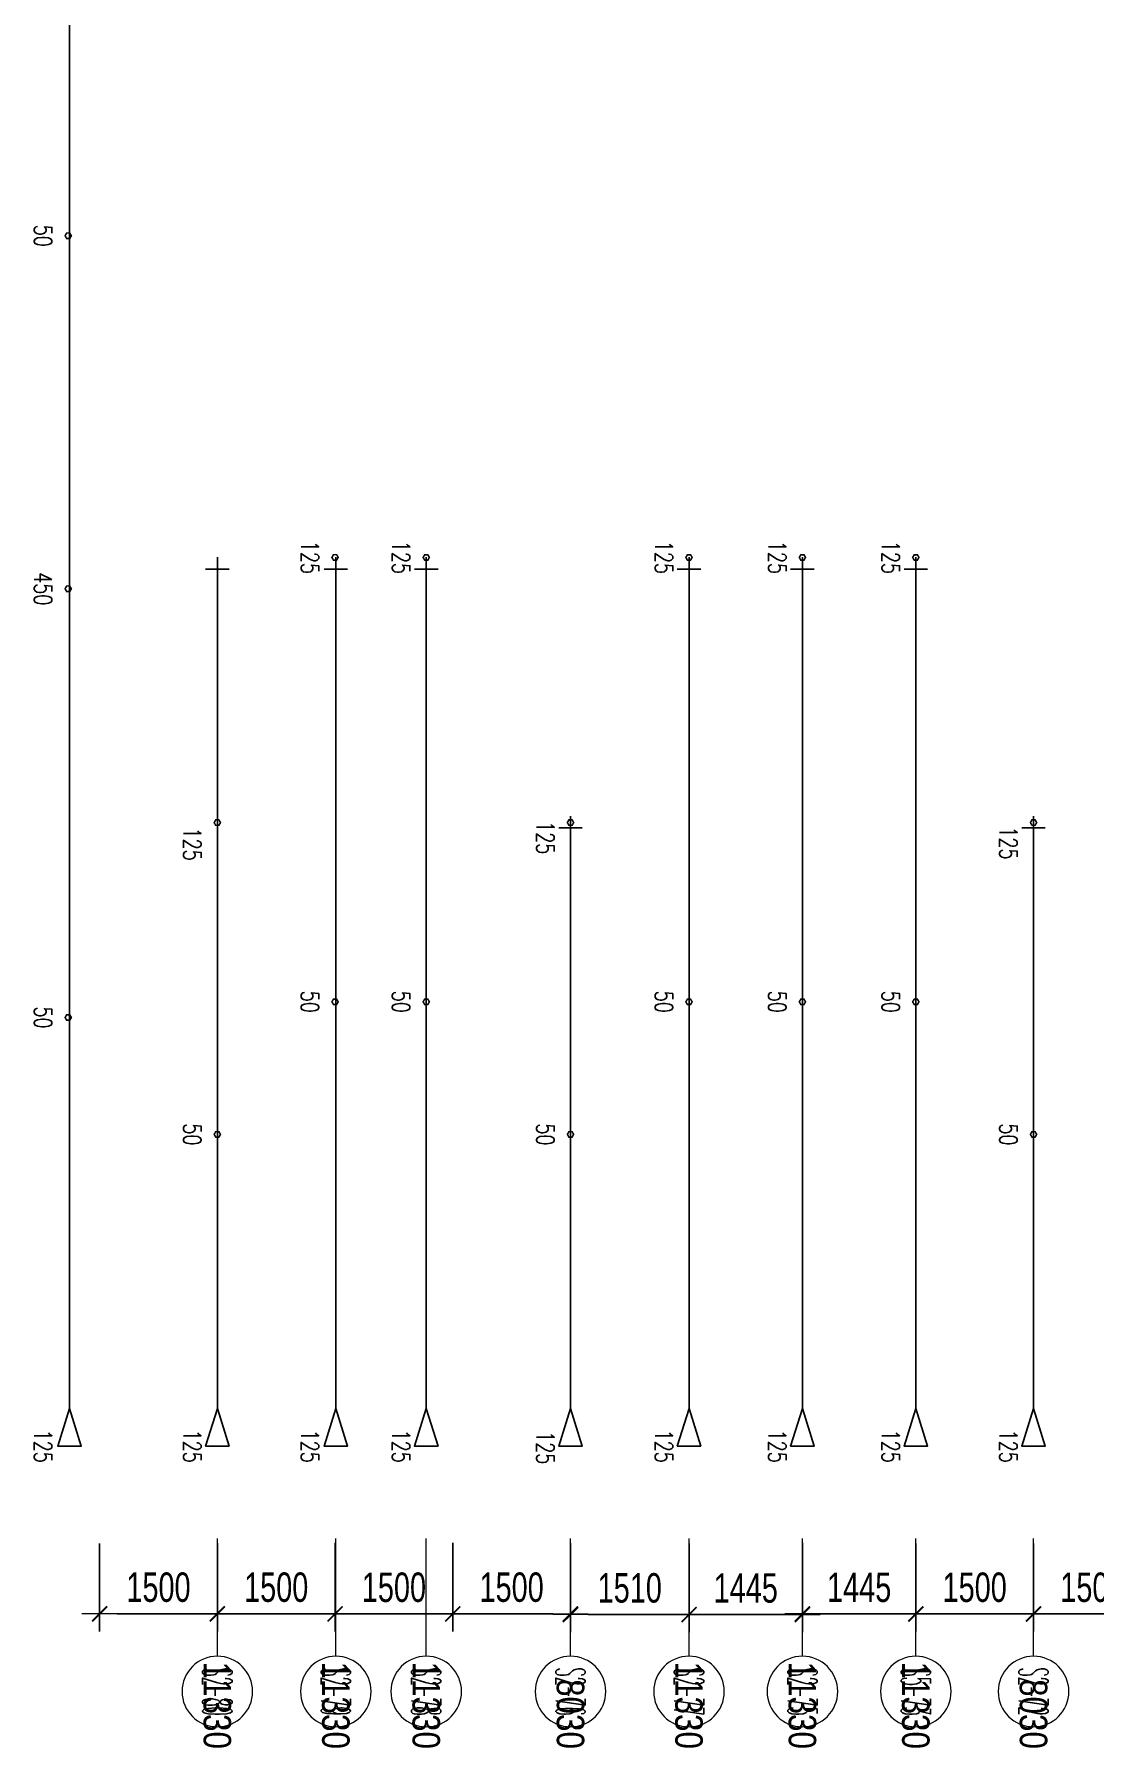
# Model space of a CAD drawing. Header units: millimetres. Extents: x 139404 to 589785, y -24714 to 48110.
# Drawn here: x 517968 to 531480, y 4427 to 26269 of the extents above; entities that cross this region are included whole.
import ezdxf
from ezdxf.enums import TextEntityAlignment as Align

# ---------------------------------------------------------------- set-up
doc = ezdxf.new("R2010")
doc.units = ezdxf.units.MM
doc.layers.get('0').update_dxf_attribs({"lineweight": 20})
doc.layers.get('Defpoints').update_dxf_attribs({"color": 151, "lineweight": 9})
doc.layers.add('ARES_TAG', color=3, linetype='Continuous')
doc.layers.add('NDC_S_TENDON', color=10, linetype='Continuous')
doc.layers.add('Current_plane_Column', color=7, linetype='Continuous', true_color=0x4b00ff)
doc.layers.add('NDC_LCAP', color=87, linetype='Continuous', plot=False)
for name, color, linetype, lineweight in [('NDC_S-ANNO', 7, 'Continuous', 20), ('NDC_S-TENDON', 6, 'Continuous', 35), ('NDC_S_DIM', 1, 'Continuous', 15), ('NDC_S_SYMBOL', 1, 'Continuous', 15)]:
    doc.layers.add(name, color=color, linetype=linetype, lineweight=lineweight)
doc.styles.add('ARES_BIGTEXT', font='VHARIALN.TTF')
doc.styles.add('ARES_ROMANS_0.36', font='romans.shx', dxfattribs={"width": 0.36, "bigfont": 'vns.shx'})
doc.styles.add('NDC_ANNO', font='', dxfattribs={"width": 0.8})
doc.styles.add('NDC_DIM', font='', dxfattribs={"width": 0.75})
doc.styles.get('NDC_ANNO').set_extended_font_data('Dotum')
doc.styles.get('NDC_DIM').set_extended_font_data('Dotum')
doc.dimstyles.new('NDC_dim_150', dxfattribs={"dimscale": 150, "dimtxt": 2.5, "dimasz": 1.5, "dimexe": 1.5, "dimexo": 2.5, "dimgap": 1, "dimtad": 1, "dimdec": 0, "dimzin": 0, "dimdsep": 46, "dimtxsty": 'NDC_DIM', "dimblk": 'DIMMARK', "dimcen": 0.09, "dimdle": 1.2, "dimclrd": 1, "dimclre": 1, "dimclrt": 3, "dimadec": 0, "dimazin": 0, "dimtfac": 1, "dimtdec": 0, "dimtix": 1, "dimtofl": 0, "dimtmove": 0, "dimatfit": 3, "dimfxl": 8, "dimfxlon": 1, "dimtolj": 1, "dimtzin": 0, "dimarcsym": 0})

# ---------------------------------------------------------------- blocks, each defined once
blk = doc.blocks.new('*U577')
at = {"layer": 'NDC_S_SYMBOL', "color": 3}
blk.add_line((-7323, 0), (-5823, 0), dxfattribs=at)
blk.add_circle((-7773, 0), 450, dxfattribs=at)
at = {"layer": 'NDC_S_TENDON'}
for p, q in [((-3644, 0), (-3144, 0)), ((-3144, 0), (2787, 0)), ((2787, 0), (5686, 0)), ((5686, 0), (6686, 0)), ((6536, -150), (6536, 150))]:
    blk.add_line(p, q, dxfattribs=at)
blk.add_lwpolyline([(-4164, 0), (-4644, 150), (-4644, -150), (-4164, 0), (-3644, 0)], dxfattribs=at)
at = {"layer": 'ARES_TAG', "style": 'ARES_ROMANS_0.36', "width": 0.36}
blk.add_attdef('S3', text='', height=375, dxfattribs=at).set_placement((-7773, 0), align=Align.MIDDLE_CENTER)
at = {"layer": 'NDC_LCAP', "style": 'ARES_BIGTEXT'}
blk.add_attdef('L', text='', height=350, dxfattribs=at).set_placement((-8504, 0), align=Align.MIDDLE_RIGHT)
blk = doc.blocks.new('*U539')
at = {"layer": 'NDC_S_SYMBOL', "color": 3}
blk.add_line((-7323, 0), (-5823, 0), dxfattribs=at)
blk.add_circle((-7773, 0), 450, dxfattribs=at)
at = {"layer": 'NDC_S_TENDON'}
for p, q in [((-3644, 0), (-3144, 0)), ((-3144, 0), (2787, 0)), ((2787, 0), (5686, 0)), ((5686, 0), (6686, 0)), ((6536, -150), (6536, 150))]:
    blk.add_line(p, q, dxfattribs=at)
blk.add_lwpolyline([(-4164, 0), (-4644, 150), (-4644, -150), (-4164, 0), (-3644, 0)], dxfattribs=at)
at = {"layer": 'ARES_TAG', "style": 'ARES_ROMANS_0.36', "width": 0.36}
blk.add_attdef('S3', text='', height=375, dxfattribs=at).set_placement((-7773, 0), align=Align.MIDDLE_CENTER)
at = {"layer": 'NDC_LCAP', "style": 'ARES_BIGTEXT'}
blk.add_attdef('L', text='', height=350, dxfattribs=at).set_placement((-8504, 0), align=Align.MIDDLE_RIGHT)
blk = doc.blocks.new('*U540')
at = {"layer": 'NDC_S_SYMBOL', "color": 3}
blk.add_line((-7323, 0), (-5823, 0), dxfattribs=at)
blk.add_circle((-7773, 0), 450, dxfattribs=at)
at = {"layer": 'NDC_S_TENDON'}
for p, q in [((-3644, 0), (-3144, 0)), ((-3144, 0), (2787, 0)), ((2787, 0), (2386, 0)), ((2386, 0), (3386, 0)), ((3236, -150), (3236, 150))]:
    blk.add_line(p, q, dxfattribs=at)
blk.add_lwpolyline([(-4164, 0), (-4644, 150), (-4644, -150), (-4164, 0), (-3644, 0)], dxfattribs=at)
at = {"layer": 'ARES_TAG', "style": 'ARES_ROMANS_0.36', "width": 0.36}
blk.add_attdef('S3', text='', height=375, dxfattribs=at).set_placement((-7773, 0), align=Align.MIDDLE_CENTER)
at = {"layer": 'NDC_LCAP', "style": 'ARES_BIGTEXT'}
blk.add_attdef('L', text='', height=350, dxfattribs=at).set_placement((-8504, 0), align=Align.MIDDLE_RIGHT)
blk = doc.blocks.new('*U572')
at = {"layer": 'NDC_S_SYMBOL', "color": 3}
blk.add_line((-7323, 0), (-5823, 0), dxfattribs=at)
blk.add_circle((-7773, 0), 450, dxfattribs=at)
at = {"layer": 'NDC_S_TENDON'}
for p, q in [((-3644, 0), (-3144, 0)), ((-3144, 0), (2787, 0)), ((2787, 0), (5686, 0)), ((5686, 0), (6686, 0)), ((6536, -150), (6536, 150))]:
    blk.add_line(p, q, dxfattribs=at)
blk.add_lwpolyline([(-4164, 0), (-4644, 150), (-4644, -150), (-4164, 0), (-3644, 0)], dxfattribs=at)
at = {"layer": 'ARES_TAG', "style": 'ARES_ROMANS_0.36', "width": 0.36}
blk.add_attdef('S3', text='', height=375, dxfattribs=at).set_placement((-7773, 0), align=Align.MIDDLE_CENTER)
at = {"layer": 'NDC_LCAP', "style": 'ARES_BIGTEXT'}
blk.add_attdef('L', text='', height=350, dxfattribs=at).set_placement((-8504, 0), align=Align.MIDDLE_RIGHT)
blk = doc.blocks.new('*U573')
at = {"layer": 'NDC_S_SYMBOL', "color": 3}
blk.add_line((-7323, 0), (-5823, 0), dxfattribs=at)
blk.add_circle((-7773, 0), 450, dxfattribs=at)
at = {"layer": 'NDC_S_TENDON'}
for p, q in [((-3644, 0), (-3144, 0)), ((-3144, 0), (2787, 0)), ((2787, 0), (5686, 0)), ((5686, 0), (6686, 0)), ((6536, -150), (6536, 150))]:
    blk.add_line(p, q, dxfattribs=at)
blk.add_lwpolyline([(-4164, 0), (-4644, 150), (-4644, -150), (-4164, 0), (-3644, 0)], dxfattribs=at)
at = {"layer": 'ARES_TAG', "style": 'ARES_ROMANS_0.36', "width": 0.36}
blk.add_attdef('S3', text='', height=375, dxfattribs=at).set_placement((-7773, 0), align=Align.MIDDLE_CENTER)
at = {"layer": 'NDC_LCAP', "style": 'ARES_BIGTEXT'}
blk.add_attdef('L', text='', height=350, dxfattribs=at).set_placement((-8504, 0), align=Align.MIDDLE_RIGHT)
blk = doc.blocks.new('*U574')
at = {"layer": 'NDC_S_SYMBOL', "color": 3}
blk.add_line((-7323, 0), (-5823, 0), dxfattribs=at)
blk.add_circle((-7773, 0), 450, dxfattribs=at)
at = {"layer": 'NDC_S_TENDON'}
for p, q in [((-3644, 0), (-3144, 0)), ((-3144, 0), (2787, 0)), ((2787, 0), (5686, 0)), ((5686, 0), (6686, 0)), ((6536, -150), (6536, 150))]:
    blk.add_line(p, q, dxfattribs=at)
blk.add_lwpolyline([(-4164, 0), (-4644, 150), (-4644, -150), (-4164, 0), (-3644, 0)], dxfattribs=at)
at = {"layer": 'ARES_TAG', "style": 'ARES_ROMANS_0.36', "width": 0.36}
blk.add_attdef('S3', text='', height=375, dxfattribs=at).set_placement((-7773, 0), align=Align.MIDDLE_CENTER)
at = {"layer": 'NDC_LCAP', "style": 'ARES_BIGTEXT'}
blk.add_attdef('L', text='', height=350, dxfattribs=at).set_placement((-8504, 0), align=Align.MIDDLE_RIGHT)
blk = doc.blocks.new('*U575')
at = {"layer": 'NDC_S_SYMBOL', "color": 3}
blk.add_line((-7323, 0), (-5823, 0), dxfattribs=at)
blk.add_circle((-7773, 0), 450, dxfattribs=at)
at = {"layer": 'NDC_S_TENDON'}
for p, q in [((-3644, 0), (-3144, 0)), ((-3144, 0), (2787, 0)), ((2787, 0), (5686, 0)), ((5686, 0), (6686, 0)), ((6536, -150), (6536, 150))]:
    blk.add_line(p, q, dxfattribs=at)
blk.add_lwpolyline([(-4164, 0), (-4644, 150), (-4644, -150), (-4164, 0), (-3644, 0)], dxfattribs=at)
at = {"layer": 'ARES_TAG', "style": 'ARES_ROMANS_0.36', "width": 0.36}
blk.add_attdef('S3', text='', height=375, dxfattribs=at).set_placement((-7773, 0), align=Align.MIDDLE_CENTER)
at = {"layer": 'NDC_LCAP', "style": 'ARES_BIGTEXT'}
blk.add_attdef('L', text='', height=350, dxfattribs=at).set_placement((-8504, 0), align=Align.MIDDLE_RIGHT)
blk = doc.blocks.new('*U576')
at = {"layer": 'NDC_S_SYMBOL', "color": 3}
blk.add_line((-7323, 0), (-5823, 0), dxfattribs=at)
blk.add_circle((-7773, 0), 450, dxfattribs=at)
at = {"layer": 'NDC_S_TENDON'}
for p, q in [((-3644, 0), (-3144, 0)), ((-3144, 0), (2787, 0)), ((2787, 0), (2386, 0)), ((2386, 0), (3386, 0)), ((3236, -150), (3236, 150))]:
    blk.add_line(p, q, dxfattribs=at)
blk.add_lwpolyline([(-4164, 0), (-4644, 150), (-4644, -150), (-4164, 0), (-3644, 0)], dxfattribs=at)
at = {"layer": 'ARES_TAG', "style": 'ARES_ROMANS_0.36', "width": 0.36}
blk.add_attdef('S3', text='', height=375, dxfattribs=at).set_placement((-7773, 0), align=Align.MIDDLE_CENTER)
at = {"layer": 'NDC_LCAP', "style": 'ARES_BIGTEXT'}
blk.add_attdef('L', text='', height=350, dxfattribs=at).set_placement((-8504, 0), align=Align.MIDDLE_RIGHT)
blk = doc.blocks.new('*U583')
at = {"layer": 'NDC_S_TENDON'}
blk.add_line((2787, 0), (25216, 0), dxfattribs=at)
blk.add_lwpolyline([(25736, 0), (26216, 150), (26216, -150), (25736, 0), (25216, 0)], dxfattribs=at)
at = {"layer": 'ARES_TAG', "style": 'ARES_ROMANS_0.36', "width": 0.36}
blk.add_attdef('S3', text='', height=375, dxfattribs=at).set_placement((-11793, 0), align=Align.MIDDLE_CENTER)
at = {"layer": 'NDC_LCAP', "style": 'ARES_BIGTEXT'}
blk.add_attdef('L', text='', height=350, dxfattribs=at).set_placement((-12524, 0), align=Align.MIDDLE_RIGHT)
blk = doc.blocks.new('TDY')
at = {"layer": 'NDC_S-TENDON', "linetype": 'Continuous'}
for points, elevation in [([(9690, 14200, 20, 20, 0), (9670, 14235, 20, 20, 0), (9630, 14235, 20, 20, 0), (9610, 14200, 20, 20, 0), (9630, 14165, 20, 20, 0), (9670, 14165, 20, 20, 0)], -67), ([(9690, 14200, 20, 20, 0), (9670, 14235, 20, 20, 0), (9630, 14235, 20, 20, 0), (9610, 14200, 20, 20, 0), (9630, 14165, 20, 20, 0), (9670, 14165, 20, 20, 0)], -67), ([(13090, 10100, 20, 20, 0), (13070, 10135, 20, 20, 0), (13030, 10135, 20, 20, 0), (13010, 10100, 20, 20, 0), (13030, 10065, 20, 20, 0), (13070, 10065, 20, 20, 0)], 2875), ([(13090, 10100, 20, 20, 0), (13070, 10135, 20, 20, 0), (13030, 10135, 20, 20, 0), (13010, 10100, 20, 20, 0), (13030, 10065, 20, 20, 0), (13070, 10065, 20, 20, 0)], 2875), ([(14252, 10100, 20, 20, 0), (14232, 10134, 20, 20, 0), (14192, 10134, 20, 20, 0), (14172, 10100, 20, 20, 0), (14192, 10065, 20, 20, 0), (14232, 10065, 20, 20, 0)], 2875), ([(14252, 10100, 20, 20, 0), (14232, 10134, 20, 20, 0), (14192, 10134, 20, 20, 0), (14172, 10100, 20, 20, 0), (14192, 10065, 20, 20, 0), (14232, 10065, 20, 20, 0)], 2875), ([(17600, 10100, 20, 20, 0), (17580, 10134, 20, 20, 0), (17540, 10134, 20, 20, 0), (17520, 10100, 20, 20, 0), (17540, 10065, 20, 20, 0), (17580, 10065, 20, 20, 0)], 2875), ([(17600, 10100, 20, 20, 0), (17580, 10134, 20, 20, 0), (17540, 10134, 20, 20, 0), (17520, 10100, 20, 20, 0), (17540, 10065, 20, 20, 0), (17580, 10065, 20, 20, 0)], 2875), ([(19045, 10100, 20, 20, 0), (19025, 10134, 20, 20, 0), (18985, 10134, 20, 20, 0), (18965, 10100, 20, 20, 0), (18985, 10065, 20, 20, 0), (19025, 10065, 20, 20, 0)], 2875), ([(19045, 10100, 20, 20, 0), (19025, 10134, 20, 20, 0), (18985, 10134, 20, 20, 0), (18965, 10100, 20, 20, 0), (18985, 10065, 20, 20, 0), (19025, 10065, 20, 20, 0)], 2875), ([(20490, 10100, 20, 20, 0), (20470, 10134, 20, 20, 0), (20430, 10134, 20, 20, 0), (20410, 10100, 20, 20, 0), (20430, 10065, 20, 20, 0), (20470, 10065, 20, 20, 0)], 2875), ([(20490, 10100, 20, 20, 0), (20470, 10134, 20, 20, 0), (20430, 10134, 20, 20, 0), (20410, 10100, 20, 20, 0), (20430, 10065, 20, 20, 0), (20470, 10065, 20, 20, 0)], 2875), ([(9690, 9700, 20, 20, 0), (9670, 9735, 20, 20, 0), (9630, 9735, 20, 20, 0), (9610, 9700, 20, 20, 0), (9630, 9665, 20, 20, 0), (9670, 9665, 20, 20, 0)], 83), ([(9690, 9700, 20, 20, 0), (9670, 9735, 20, 20, 0), (9630, 9735, 20, 20, 0), (9610, 9700, 20, 20, 0), (9630, 9665, 20, 20, 0), (9670, 9665, 20, 20, 0)], 83), ([(9690, 9700, 20, 20, 0), (9670, 9735, 20, 20, 0), (9630, 9735, 20, 20, 0), (9610, 9700, 20, 20, 0), (9630, 9665, 20, 20, 0), (9670, 9665, 20, 20, 0)], 83), ([(9690, 9700, 20, 20, 0), (9670, 9735, 20, 20, 0), (9630, 9735, 20, 20, 0), (9610, 9700, 20, 20, 0), (9630, 9665, 20, 20, 0), (9670, 9665, 20, 20, 0)], 83), ([(11590, 6720, 20, 20, 0), (11570, 6755, 20, 20, 0), (11530, 6755, 20, 20, 0), (11510, 6720, 20, 20, 0), (11530, 6685, 20, 20, 0), (11570, 6685, 20, 20, 0)], 2875), ([(11590, 6720, 20, 20, 0), (11570, 6755, 20, 20, 0), (11530, 6755, 20, 20, 0), (11510, 6720, 20, 20, 0), (11530, 6685, 20, 20, 0), (11570, 6685, 20, 20, 0)], 2875), ([(16090, 6720, 20, 20, 0), (16070, 6755, 20, 20, 0), (16030, 6755, 20, 20, 0), (16010, 6720, 20, 20, 0), (16030, 6685, 20, 20, 0), (16070, 6685, 20, 20, 0)], 2875), ([(16090, 6720, 20, 20, 0), (16070, 6755, 20, 20, 0), (16030, 6755, 20, 20, 0), (16010, 6720, 20, 20, 0), (16030, 6685, 20, 20, 0), (16070, 6685, 20, 20, 0)], 2875), ([(21990, 6720, 20, 20, 0), (21970, 6755, 20, 20, 0), (21930, 6755, 20, 20, 0), (21910, 6720, 20, 20, 0), (21930, 6685, 20, 20, 0), (21970, 6685, 20, 20, 0)], 2875), ([(21990, 6720, 20, 20, 0), (21970, 6755, 20, 20, 0), (21930, 6755, 20, 20, 0), (21910, 6720, 20, 20, 0), (21930, 6685, 20, 20, 0), (21970, 6685, 20, 20, 0)], 2875), ([(13090, 4435, 20, 20, 0), (13070, 4470, 20, 20, 0), (13030, 4470, 20, 20, 0), (13010, 4435, 20, 20, 0), (13030, 4400, 20, 20, 0), (13070, 4400, 20, 20, 0)], 2800), ([(13090, 4435, 20, 20, 0), (13070, 4470, 20, 20, 0), (13030, 4470, 20, 20, 0), (13010, 4435, 20, 20, 0), (13030, 4400, 20, 20, 0), (13070, 4400, 20, 20, 0)], 2800), ([(14252, 4435, 20, 20, 0), (14232, 4469, 20, 20, 0), (14192, 4469, 20, 20, 0), (14172, 4435, 20, 20, 0), (14192, 4400, 20, 20, 0), (14232, 4400, 20, 20, 0)], 2800), ([(14252, 4435, 20, 20, 0), (14232, 4469, 20, 20, 0), (14192, 4469, 20, 20, 0), (14172, 4435, 20, 20, 0), (14192, 4400, 20, 20, 0), (14232, 4400, 20, 20, 0)], 2800), ([(17600, 4435, 20, 20, 0), (17580, 4469, 20, 20, 0), (17540, 4469, 20, 20, 0), (17520, 4435, 20, 20, 0), (17540, 4400, 20, 20, 0), (17580, 4400, 20, 20, 0)], 2800), ([(17600, 4435, 20, 20, 0), (17580, 4469, 20, 20, 0), (17540, 4469, 20, 20, 0), (17520, 4435, 20, 20, 0), (17540, 4400, 20, 20, 0), (17580, 4400, 20, 20, 0)], 2800), ([(19045, 4435, 20, 20, 0), (19025, 4469, 20, 20, 0), (18985, 4469, 20, 20, 0), (18965, 4435, 20, 20, 0), (18985, 4400, 20, 20, 0), (19025, 4400, 20, 20, 0)], 2800), ([(19045, 4435, 20, 20, 0), (19025, 4469, 20, 20, 0), (18985, 4469, 20, 20, 0), (18965, 4435, 20, 20, 0), (18985, 4400, 20, 20, 0), (19025, 4400, 20, 20, 0)], 2800), ([(20490, 4435, 20, 20, 0), (20470, 4469, 20, 20, 0), (20430, 4469, 20, 20, 0), (20410, 4435, 20, 20, 0), (20430, 4400, 20, 20, 0), (20470, 4400, 20, 20, 0)], 2800), ([(20490, 4435, 20, 20, 0), (20470, 4469, 20, 20, 0), (20430, 4469, 20, 20, 0), (20410, 4435, 20, 20, 0), (20430, 4400, 20, 20, 0), (20470, 4400, 20, 20, 0)], 2800), ([(9690, 4235, 20, 20, 0), (9670, 4270, 20, 20, 0), (9630, 4270, 20, 20, 0), (9610, 4235, 20, 20, 0), (9630, 4200, 20, 20, 0), (9670, 4200, 20, 20, 0)], -67), ([(9690, 4235, 20, 20, 0), (9670, 4270, 20, 20, 0), (9630, 4270, 20, 20, 0), (9610, 4235, 20, 20, 0), (9630, 4200, 20, 20, 0), (9670, 4200, 20, 20, 0)], -67), ([(11590, 2745, 20, 20, 0), (11570, 2780, 20, 20, 0), (11530, 2780, 20, 20, 0), (11510, 2745, 20, 20, 0), (11530, 2710, 20, 20, 0), (11570, 2710, 20, 20, 0)], 2800), ([(11590, 2745, 20, 20, 0), (11570, 2780, 20, 20, 0), (11530, 2780, 20, 20, 0), (11510, 2745, 20, 20, 0), (11530, 2710, 20, 20, 0), (11570, 2710, 20, 20, 0)], 2800), ([(16090, 2745, 20, 20, 0), (16070, 2780, 20, 20, 0), (16030, 2780, 20, 20, 0), (16010, 2745, 20, 20, 0), (16030, 2710, 20, 20, 0), (16070, 2710, 20, 20, 0)], 2800), ([(16090, 2745, 20, 20, 0), (16070, 2780, 20, 20, 0), (16030, 2780, 20, 20, 0), (16010, 2745, 20, 20, 0), (16030, 2710, 20, 20, 0), (16070, 2710, 20, 20, 0)], 2800), ([(21990, 2745, 20, 20, 0), (21970, 2780, 20, 20, 0), (21930, 2780, 20, 20, 0), (21910, 2745, 20, 20, 0), (21930, 2710, 20, 20, 0), (21970, 2710, 20, 20, 0)], 2800), ([(21990, 2745, 20, 20, 0), (21970, 2780, 20, 20, 0), (21930, 2780, 20, 20, 0), (21910, 2745, 20, 20, 0), (21930, 2710, 20, 20, 0), (21970, 2710, 20, 20, 0)], 2800)]:
    blk.add_lwpolyline(points, format="xyseb", close=True, dxfattribs=dict(at, elevation=elevation))
at = {"rotation": 270}
blk.add_blockref('*U583', (9666, 24986, 8), dxfattribs=at)
ref = blk.add_blockref('*U572', (11550, 3416, 2828), dxfattribs=dict(xscale=-1, rotation=270))
ref.add_attrib('L', '11330', dxfattribs={"layer": 'NDC_LCAP', "height": 350, "rotation": 270, "style": 'ARES_BIGTEXT'}).set_placement((11550, -5089, 2828), align=Align.MIDDLE_RIGHT)
ref.add_attrib('S3', 'S2-80', dxfattribs={"layer": 'ARES_TAG', "height": 375, "rotation": 270, "style": 'ARES_ROMANS_0.36', "width": 0.36}).set_placement((11550, -4358, 2828), align=Align.MIDDLE_CENTER)
ref = blk.add_blockref('*U573', (13060, 3416, 2833), dxfattribs=dict(xscale=-1, rotation=270))
ref.add_attrib('L', '11330', dxfattribs={"layer": 'NDC_LCAP', "height": 350, "rotation": 270, "style": 'ARES_BIGTEXT'}).set_placement((13060, -5089, 2833), align=Align.MIDDLE_RIGHT)
ref.add_attrib('S3', 'S2-79', dxfattribs={"layer": 'ARES_TAG', "height": 375, "rotation": 270, "style": 'ARES_ROMANS_0.36', "width": 0.36}).set_placement((13060, -4358, 2833), align=Align.MIDDLE_CENTER)
ref = blk.add_blockref('*U574', (14212, 3416, 2826), dxfattribs=dict(xscale=-1, rotation=270))
ref.add_attrib('L', '11330', dxfattribs={"layer": 'NDC_LCAP', "height": 350, "rotation": 270, "style": 'ARES_BIGTEXT'}).set_placement((14212, -5089, 2826), align=Align.MIDDLE_RIGHT)
ref.add_attrib('S3', 'S2-78', dxfattribs={"layer": 'ARES_TAG', "height": 375, "rotation": 270, "style": 'ARES_ROMANS_0.36', "width": 0.36}).set_placement((14212, -4358, 2826), align=Align.MIDDLE_CENTER)
ref = blk.add_blockref('*U575', (17560, 3416, 2776), dxfattribs=dict(xscale=-1, rotation=270))
ref.add_attrib('L', '11330', dxfattribs={"layer": 'NDC_LCAP', "height": 350, "rotation": 270, "style": 'ARES_BIGTEXT'}).set_placement((17560, -5089, 2776), align=Align.MIDDLE_RIGHT)
ref.add_attrib('S3', 'S2-77', dxfattribs={"layer": 'ARES_TAG', "height": 375, "rotation": 270, "style": 'ARES_ROMANS_0.36', "width": 0.36}).set_placement((17560, -4358, 2776), align=Align.MIDDLE_CENTER)
ref = blk.add_blockref('*U577', (19005, 3416, 2809), dxfattribs=dict(xscale=-1, rotation=270))
ref.add_attrib('L', '11330', dxfattribs={"layer": 'NDC_LCAP', "height": 350, "rotation": 270, "style": 'ARES_BIGTEXT'}).set_placement((19005, -5089, 2809), align=Align.MIDDLE_RIGHT)
ref.add_attrib('S3', 'S2-75', dxfattribs={"layer": 'ARES_TAG', "height": 375, "rotation": 270, "style": 'ARES_ROMANS_0.36', "width": 0.36}).set_placement((19005, -4358, 2809), align=Align.MIDDLE_CENTER)
ref = blk.add_blockref('*U539', (20450, 3416, 2833), dxfattribs=dict(xscale=-1, rotation=270))
ref.add_attrib('L', '11330', dxfattribs={"layer": 'NDC_LCAP', "height": 350, "rotation": 270, "style": 'ARES_BIGTEXT'}).set_placement((20450, -5089, 2833), align=Align.MIDDLE_RIGHT)
ref.add_attrib('S3', 'S5-73', dxfattribs={"layer": 'ARES_TAG', "height": 375, "rotation": 270, "style": 'ARES_ROMANS_0.36', "width": 0.36}).set_placement((20450, -4358, 2833), align=Align.MIDDLE_CENTER)
ref = blk.add_blockref('*U576', (16050, 3416, 2832), dxfattribs=dict(xscale=-1, rotation=270))
ref.add_attrib('L', '8030', dxfattribs={"layer": 'NDC_LCAP', "height": 350, "rotation": 270, "style": 'ARES_BIGTEXT'}).set_placement((16050, -5089, 2832), align=Align.MIDDLE_RIGHT)
ref.add_attrib('S3', 'S2-76', dxfattribs={"layer": 'ARES_TAG', "height": 375, "rotation": 270, "style": 'ARES_ROMANS_0.36', "width": 0.36}).set_placement((16050, -4358, 2832), align=Align.MIDDLE_CENTER)
ref = blk.add_blockref('*U540', (21950, 3416, 2833), dxfattribs=dict(xscale=-1, rotation=270))
ref.add_attrib('L', '8030', dxfattribs={"layer": 'NDC_LCAP', "height": 350, "rotation": 270, "style": 'ARES_BIGTEXT'}).set_placement((21950, -5089, 2833), align=Align.MIDDLE_RIGHT)
ref.add_attrib('S3', 'S2-72', dxfattribs={"layer": 'ARES_TAG', "height": 375, "rotation": 270, "style": 'ARES_ROMANS_0.36', "width": 0.36}).set_placement((21950, -4358, 2833), align=Align.MIDDLE_CENTER)
at = {"layer": 'NDC_S-ANNO', "linetype": 'Continuous', "char_height": 225, "attachment_point": 5, "rotation": 270, "line_spacing_factor": 0.75, "style": 'NDC_ANNO'}
for s, insert in [('\\FSTANDARD.shx;50', (9330, 14200, -67)), ('\\FSTANDARD.shx;125', (12730, 10100, 2875)), ('\\FSTANDARD.shx;125', (13892, 10100, 2875)), ('\\FSTANDARD.shx;125', (17240, 10100, 2875)), ('\\FSTANDARD.shx;125', (18685, 10100, 2875)), ('\\FSTANDARD.shx;125', (20130, 10100, 2875)), ('\\FSTANDARD.shx;450', (9330, 9700, 83)), ('\\FSTANDARD.shx;125', (11230, 6445, 2875)), ('\\FSTANDARD.shx;125', (15730, 6527, 2875)), ('\\FSTANDARD.shx;125', (21630, 6460, 2875)), ('\\FSTANDARD.shx;50', (12730, 4435, 2800)), ('\\FSTANDARD.shx;50', (13892, 4435, 2800)), ('\\FSTANDARD.shx;50', (17240, 4435, 2800)), ('\\FSTANDARD.shx;50', (18685, 4435, 2800)), ('\\FSTANDARD.shx;50', (20130, 4435, 2800)), ('\\FSTANDARD.shx;50', (9330, 4235, -67)), ('\\FSTANDARD.shx;50', (11230, 2745, 2800)), ('\\FSTANDARD.shx;50', (15730, 2745, 2800)), ('\\FSTANDARD.shx;50', (21630, 2745, 2800)), ('\\FSTANDARD.shx;125', (9330, -1230, 8)), ('\\FSTANDARD.shx;125', (11230, -1230, -5750)), ('\\FSTANDARD.shx;125', (12730, -1230, -4878)), ('\\FSTANDARD.shx;125', (13892, -1230, -4877)), ('\\FSTANDARD.shx;125', (15730, -1249, -4473)), ('\\FSTANDARD.shx;125', (17240, -1230, -2875)), ('\\FSTANDARD.shx;125', (18685, -1230, -2875)), ('\\FSTANDARD.shx;125', (20130, -1230, -2875)), ('\\FSTANDARD.shx;125', (21630, -1230, 2875))]:
    blk.add_mtext(s, dxfattribs=dict(at, insert=insert))
blk = doc.blocks.new('DIMMARK')
at = {"layer": 'NDC_S_DIM', "color": 1}
blk.add_line((-1.5, 0), (1, 0), dxfattribs=at)
at = {"layer": 'NDC_S_DIM', "color": 2, "const_width": 0.1}
blk.add_lwpolyline([(-0.424, -0.424), (0.424, 0.424)], dxfattribs=at)
blk = doc.blocks.new('*D748')
at = {"layer": 'Defpoints', "color": 0, "ltscale": 100, "transparency": 16777216}
for p in [(518800, 9567, 2875), (520300, 9568, 2833), (520300, 6133)]:
    blk.add_point(p, dxfattribs=at)
at = {"layer": 'NDC_S_DIM', "color": 1, "lineweight": -2, "ltscale": 100, "transparency": 16777216}
for p, q in [((518800, 7029), (518800, 5908)), ((520300, 7035), (520300, 5908)), ((519025, 6133), (520075, 6133))]:
    blk.add_line(p, q, dxfattribs=at)
at = {"layer": 'NDC_S_DIM', "color": 1, "lineweight": -2, "ltscale": 100, "transparency": 16777216, "xscale": 225, "yscale": 225, "zscale": 225, "rotation": 180}
blk.add_blockref('DIMMARK', (518800, 6133), dxfattribs=at)
at = {"layer": 'NDC_S_DIM', "color": 1, "lineweight": -2, "ltscale": 100, "transparency": 16777216, "xscale": 225, "yscale": 225, "zscale": 225}
blk.add_blockref('DIMMARK', (520300, 6133), dxfattribs=at)
at = {"layer": 'NDC_S_DIM', "color": 3, "ltscale": 100, "transparency": 16777216, "insert": (519550, 6471), "char_height": 375, "attachment_point": 5, "style": 'NDC_DIM'}
blk.add_mtext('\\A1;1500', dxfattribs=at)
blk = doc.blocks.new('*D749')
at = {"layer": 'Defpoints', "color": 0, "ltscale": 100, "transparency": 16777216}
for p in [(520300, 9568, 2833), (521800, 9567, 2801), (521800, 6133)]:
    blk.add_point(p, dxfattribs=at)
at = {"layer": 'NDC_S_DIM', "color": 1, "lineweight": -2, "ltscale": 100, "transparency": 16777216}
for p, q in [((520300, 7035), (520300, 5908)), ((521800, 7040), (521800, 5908)), ((520525, 6133), (521575, 6133))]:
    blk.add_line(p, q, dxfattribs=at)
at = {"layer": 'NDC_S_DIM', "color": 1, "lineweight": -2, "ltscale": 100, "transparency": 16777216, "xscale": 225, "yscale": 225, "zscale": 225, "rotation": 180}
blk.add_blockref('DIMMARK', (520300, 6133), dxfattribs=at)
at = {"layer": 'NDC_S_DIM', "color": 1, "lineweight": -2, "ltscale": 100, "transparency": 16777216, "xscale": 225, "yscale": 225, "zscale": 225}
blk.add_blockref('DIMMARK', (521800, 6133), dxfattribs=at)
at = {"layer": 'NDC_S_DIM', "color": 3, "ltscale": 100, "transparency": 16777216, "insert": (521050, 6471), "char_height": 375, "attachment_point": 5, "style": 'NDC_DIM'}
blk.add_mtext('\\A1;1500', dxfattribs=at)
blk = doc.blocks.new('*D750')
at = {"layer": 'Defpoints', "color": 0, "ltscale": 100, "transparency": 16777216}
for p in [(521800, 9567, 2801), (523300, 9567, 2801), (523300, 6132)]:
    blk.add_point(p, dxfattribs=at)
at = {"layer": 'NDC_S_DIM', "color": 1, "lineweight": -2, "ltscale": 100, "transparency": 16777216}
for p, q in [((521800, 7039), (521800, 5907)), ((523300, 7039), (523300, 5907)), ((522025, 6132), (523075, 6132))]:
    blk.add_line(p, q, dxfattribs=at)
at = {"layer": 'NDC_S_DIM', "color": 1, "lineweight": -2, "ltscale": 100, "transparency": 16777216, "xscale": 225, "yscale": 225, "zscale": 225, "rotation": 180}
blk.add_blockref('DIMMARK', (521800, 6132), dxfattribs=at)
at = {"layer": 'NDC_S_DIM', "color": 1, "lineweight": -2, "ltscale": 100, "transparency": 16777216, "xscale": 225, "yscale": 225, "zscale": 225}
blk.add_blockref('DIMMARK', (523300, 6132), dxfattribs=at)
at = {"layer": 'NDC_S_DIM', "color": 3, "ltscale": 100, "transparency": 16777216, "insert": (522550, 6470), "char_height": 375, "attachment_point": 5, "style": 'NDC_DIM'}
blk.add_mtext('\\A1;1500', dxfattribs=at)
blk = doc.blocks.new('*D751')
at = {"layer": 'Defpoints', "color": 0, "ltscale": 100, "transparency": 16777216}
for p in [(523300, 9567, 2801), (524800, 9568, 2832), (524800, 6133)]:
    blk.add_point(p, dxfattribs=at)
at = {"layer": 'NDC_S_DIM', "color": 1, "lineweight": -2, "ltscale": 100, "transparency": 16777216}
for p, q in [((523300, 7040), (523300, 5908)), ((524800, 7035), (524800, 5908)), ((523525, 6133), (524575, 6133))]:
    blk.add_line(p, q, dxfattribs=at)
at = {"layer": 'NDC_S_DIM', "color": 1, "lineweight": -2, "ltscale": 100, "transparency": 16777216, "xscale": 225, "yscale": 225, "zscale": 225, "rotation": 180}
blk.add_blockref('DIMMARK', (523300, 6133), dxfattribs=at)
at = {"layer": 'NDC_S_DIM', "color": 1, "lineweight": -2, "ltscale": 100, "transparency": 16777216, "xscale": 225, "yscale": 225, "zscale": 225}
blk.add_blockref('DIMMARK', (524800, 6133), dxfattribs=at)
at = {"layer": 'NDC_S_DIM', "color": 3, "ltscale": 100, "transparency": 16777216, "insert": (524050, 6471), "char_height": 375, "attachment_point": 5, "style": 'NDC_DIM'}
blk.add_mtext('\\A1;1500', dxfattribs=at)
blk = doc.blocks.new('*D752')
at = {"layer": 'Defpoints', "color": 0, "ltscale": 100, "transparency": 16777216}
for p in [(524800, 9568, 2832), (526310, 9558, 2801), (526310, 6124)]:
    blk.add_point(p, dxfattribs=at)
at = {"layer": 'NDC_S_DIM', "color": 1, "lineweight": -2, "ltscale": 100, "transparency": 16777216}
for p, q in [((524800, 7027), (524800, 5899)), ((526310, 7030), (526310, 5899)), ((525025, 6124), (526085, 6124))]:
    blk.add_line(p, q, dxfattribs=at)
at = {"layer": 'NDC_S_DIM', "color": 1, "lineweight": -2, "ltscale": 100, "transparency": 16777216, "xscale": 225, "yscale": 225, "zscale": 225, "rotation": 180}
blk.add_blockref('DIMMARK', (524800, 6124), dxfattribs=at)
at = {"layer": 'NDC_S_DIM', "color": 1, "lineweight": -2, "ltscale": 100, "transparency": 16777216, "xscale": 225, "yscale": 225, "zscale": 225}
blk.add_blockref('DIMMARK', (526310, 6124), dxfattribs=at)
at = {"layer": 'NDC_S_DIM', "color": 3, "ltscale": 100, "transparency": 16777216, "insert": (525555, 6462), "char_height": 375, "attachment_point": 5, "style": 'NDC_DIM'}
blk.add_mtext('\\A1;1510', dxfattribs=at)
blk = doc.blocks.new('*D753')
at = {"layer": 'Defpoints', "color": 0, "ltscale": 100, "transparency": 16777216}
for p in [(526310, 9558, 2801), (527755, 9567, 2801), (527755, 6123)]:
    blk.add_point(p, dxfattribs=at)
at = {"layer": 'NDC_S_DIM', "color": 1, "lineweight": -2, "ltscale": 100, "transparency": 16777216}
for p, q in [((526310, 7030), (526310, 5898)), ((527755, 7031), (527755, 5898)), ((526535, 6123), (527530, 6123))]:
    blk.add_line(p, q, dxfattribs=at)
at = {"layer": 'NDC_S_DIM', "color": 1, "lineweight": -2, "ltscale": 100, "transparency": 16777216, "xscale": 225, "yscale": 225, "zscale": 225, "rotation": 180}
blk.add_blockref('DIMMARK', (526310, 6123), dxfattribs=at)
at = {"layer": 'NDC_S_DIM', "color": 1, "lineweight": -2, "ltscale": 100, "transparency": 16777216, "xscale": 225, "yscale": 225, "zscale": 225}
blk.add_blockref('DIMMARK', (527755, 6123), dxfattribs=at)
at = {"layer": 'NDC_S_DIM', "color": 3, "ltscale": 100, "transparency": 16777216, "insert": (527033, 6461), "char_height": 375, "attachment_point": 5, "style": 'NDC_DIM'}
blk.add_mtext('\\A1;1445', dxfattribs=at)
blk = doc.blocks.new('*D754')
at = {"layer": 'Defpoints', "color": 0, "ltscale": 100, "transparency": 16777216}
for p in [(527755, 9567, 2801), (529200, 9567, 2875), (529200, 6132)]:
    blk.add_point(p, dxfattribs=at)
at = {"layer": 'NDC_S_DIM', "color": 1, "lineweight": -2, "ltscale": 100, "transparency": 16777216}
for p, q in [((527755, 7039), (527755, 5907)), ((529200, 7028), (529200, 5907)), ((527980, 6132), (528975, 6132))]:
    blk.add_line(p, q, dxfattribs=at)
at = {"layer": 'NDC_S_DIM', "color": 1, "lineweight": -2, "ltscale": 100, "transparency": 16777216, "xscale": 225, "yscale": 225, "zscale": 225, "rotation": 180}
blk.add_blockref('DIMMARK', (527755, 6132), dxfattribs=at)
at = {"layer": 'NDC_S_DIM', "color": 1, "lineweight": -2, "ltscale": 100, "transparency": 16777216, "xscale": 225, "yscale": 225, "zscale": 225}
blk.add_blockref('DIMMARK', (529200, 6132), dxfattribs=at)
at = {"layer": 'NDC_S_DIM', "color": 3, "ltscale": 100, "transparency": 16777216, "insert": (528478, 6470), "char_height": 375, "attachment_point": 5, "style": 'NDC_DIM'}
blk.add_mtext('\\A1;1445', dxfattribs=at)
blk = doc.blocks.new('*D755')
at = {"layer": 'Defpoints', "color": 0, "ltscale": 100, "transparency": 16777216}
for p in [(529200, 9567, 2875), (530700, 9567, 2875), (530700, 6132)]:
    blk.add_point(p, dxfattribs=at)
at = {"layer": 'NDC_S_DIM', "color": 1, "lineweight": -2, "ltscale": 100, "transparency": 16777216}
for p, q in [((529200, 7028), (529200, 5907)), ((530700, 7028), (530700, 5907)), ((529425, 6132), (530475, 6132))]:
    blk.add_line(p, q, dxfattribs=at)
at = {"layer": 'NDC_S_DIM', "color": 1, "lineweight": -2, "ltscale": 100, "transparency": 16777216, "xscale": 225, "yscale": 225, "zscale": 225, "rotation": 180}
blk.add_blockref('DIMMARK', (529200, 6132), dxfattribs=at)
at = {"layer": 'NDC_S_DIM', "color": 1, "lineweight": -2, "ltscale": 100, "transparency": 16777216, "xscale": 225, "yscale": 225, "zscale": 225}
blk.add_blockref('DIMMARK', (530700, 6132), dxfattribs=at)
at = {"layer": 'NDC_S_DIM', "color": 3, "ltscale": 100, "transparency": 16777216, "insert": (529950, 6470), "char_height": 375, "attachment_point": 5, "style": 'NDC_DIM'}
blk.add_mtext('\\A1;1500', dxfattribs=at)
blk = doc.blocks.new('*D756')
at = {"layer": 'Defpoints', "color": 0, "ltscale": 100, "transparency": 16777216}
for p in [(530700, 9567, 2875), (532200, 9567, 2875), (532200, 6132)]:
    blk.add_point(p, dxfattribs=at)
at = {"layer": 'NDC_S_DIM', "color": 1, "lineweight": -2, "ltscale": 100, "transparency": 16777216}
for p, q in [((530700, 7028), (530700, 5907)), ((532200, 7028), (532200, 5907)), ((530925, 6132), (531975, 6132))]:
    blk.add_line(p, q, dxfattribs=at)
at = {"layer": 'NDC_S_DIM', "color": 1, "lineweight": -2, "ltscale": 100, "transparency": 16777216, "xscale": 225, "yscale": 225, "zscale": 225, "rotation": 180}
blk.add_blockref('DIMMARK', (530700, 6132), dxfattribs=at)
at = {"layer": 'NDC_S_DIM', "color": 1, "lineweight": -2, "ltscale": 100, "transparency": 16777216, "xscale": 225, "yscale": 225, "zscale": 225}
blk.add_blockref('DIMMARK', (532200, 6132), dxfattribs=at)
at = {"layer": 'NDC_S_DIM', "color": 3, "ltscale": 100, "transparency": 16777216, "insert": (531450, 6470), "char_height": 375, "attachment_point": 5, "style": 'NDC_DIM'}
blk.add_mtext('\\A1;1500', dxfattribs=at)

msp = doc.modelspace()

# ---------------------------------------------------------------- block references
at = {"layer": 'Current_plane_Column'}
msp.add_blockref('TDY', (508750, 9500), dxfattribs=at)

# ---------------------------------------------------------------- dimensions: what is measured, and where the dimension line sits
at = {"layer": 'NDC_S_DIM', "ltscale": 100}
for base, p1, p2, picture, middle in [((520300, 6133.3), (518800, 9566.7, 2875), (520300, 9568, 2832.5), '*D748', (519550, 6471.1)), ((521800, 6133.3), (520300, 9568, 2832.5), (521800, 9566.9, 2801), '*D749', (521050, 6471.1)), ((523300, 6132.2), (521800, 9566.9, 2801), (523300, 9566.9, 2801), '*D750', (522550, 6470)), ((524800, 6133), (523300, 9566.9, 2801), (524800, 9567.5, 2832.5), '*D751', (524050, 6470.8)), ((526310, 6123.8), (524800, 9567.5, 2832.5), (526310, 9557.7, 2801), '*D752', (525555, 6461.5)), ((527755, 6123.2), (526310, 9557.7, 2801), (527755, 9566.9, 2801), '*D753', (527032.5, 6460.9)), ((529200, 6132), (527755, 9566.9, 2801), (529200, 9566.7, 2875), '*D754', (528477.5, 6469.7)), ((530700, 6132), (529200, 9566.7, 2875), (530700, 9566.7, 2875), '*D755', (529950, 6469.7)), ((532200, 6132), (530700, 9566.7, 2875), (532200, 9566.7, 2875), '*D756', (531450, 6469.7))]:
    dim = msp.add_linear_dim(base=base, p1=p1, p2=p2, dimstyle='NDC_dim_150', override={"dimtmove": 1}, dxfattribs=at)
    dim.commit()
    dim.dimension.update_dxf_attribs({"geometry": picture, "text_midpoint": middle})

doc.saveas('drawing.dxf')
